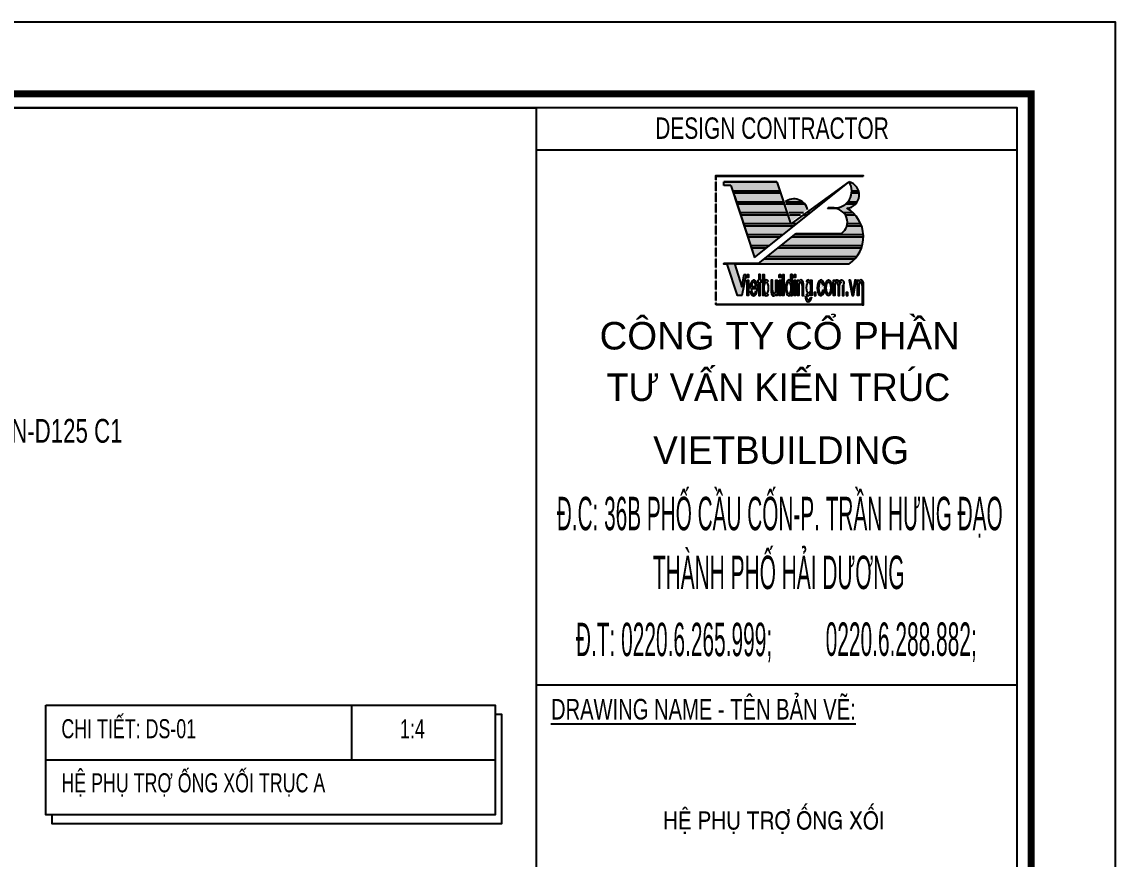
# Model space of a CAD drawing. Header units: inches. Extents: x 1359 to 46357, y -3807 to 191.
# Drawn here: x 24781.7 to 24919.5, y -794.8 to -689.3 of the extents above; entities that cross this region are included whole.
import ezdxf
from ezdxf.enums import TextEntityAlignment as Align

# ---------------------------------------------------------------- set-up
doc = ezdxf.new("R2010")
doc.units = ezdxf.units.IN
doc.header["$MEASUREMENT"] = 0
for name, color, linetype in [('2', 2, 'Continuous'), ('3', 3, 'Continuous'), ('CAUTAO', 7, 'Continuous'), ('DIM', 8, 'Continuous'), ('GHI CHU', 7, 'Continuous'), ('KhungTen', 7, 'Continuous')]:
    doc.layers.add(name, color=color, linetype=linetype)
doc.styles.add('ST1H', font='vnshxh.shx', dxfattribs={"width": 0.7})
doc.styles.add('ST4', font='VHARIALN.TTF')
doc.styles.add('TILLE', font='VHARIAL.TTF', dxfattribs={"width": 0.7})

# ---------------------------------------------------------------- blocks, each defined once
blk = doc.blocks.new('A2SBCVN-D')
h = blk.add_hatch(color=16)
h.paths.add_polyline_path([(543.6784357854849, 398.7294562016668), (543.7336562333367, 398.7294562016668), (543.7336562333367, 399.8294369574578), (543.6784357854849, 399.8294369574578)])
h.paths.add_polyline_path([(543.6784357854849, 397.3466227992631), (543.7336562333367, 397.3466227992631), (543.7336562333367, 398.4466035550795), (543.6784357854849, 398.4466035550795)])
h.paths.add_polyline_path([(543.6784357854849, 395.9637893968829), (543.7336562333367, 395.9637893968829), (543.7336562333367, 397.0637701526721), (543.6784357854849, 397.0637701526721)])
h.paths.add_polyline_path([(543.6784357854849, 394.5809559944828), (543.7336562333367, 394.5809559944828), (543.7336562333367, 395.6809367502719), (543.6784357854849, 395.6809367502719)])
h.paths.add_polyline_path([(543.6784357854849, 393.1981225920899), (543.7336562333367, 393.1981225920899), (543.7336562333367, 394.2981033478718), (543.6784357854849, 394.2981033478718)])
h.paths.add_polyline_path([(543.6784357854849, 391.8152891896898), (543.7336562333367, 391.8152891896898), (543.7336562333367, 392.9152699454862), (543.6784357854849, 392.9152699454862)])
h.paths.add_polyline_path([(543.6784357854849, 390.4324557872751), (543.7336562333367, 390.4324557872751), (543.7336562333367, 391.5324365430952), (543.6784357854849, 391.5324365430952)])
h.paths.add_polyline_path([(543.7336562333367, 390.149603140695), (543.6784357854849, 390.149603140695), (543.6784357854849, 389.0496223848822), (543.7336562333367, 389.0496223848968)])
h.paths.add_polyline_path([(543.6784357854849, 387.6667889825039), (543.7336562333367, 387.6667889825039), (543.7336562333367, 388.7667697382876), (543.6784357854849, 388.7667697382876)])
h.paths.add_polyline_path([(543.6784357854849, 386.2839555800965), (543.7336562333367, 386.2839555800965), (543.7336562333367, 387.3839363358875), (543.6784357854849, 387.3839363358875)])
h.paths.add_polyline_path([(543.7336562333367, 384.6182695311072), (543.6784357854849, 384.6182695311072), (543.6784357854849, 384.4032641369868), (543.7336562333367, 384.4032641369868)])
h.paths.add_polyline_path([(543.6784357854849, 384.9011221776891), (543.7336562333367, 384.9011221776891), (543.7336562333367, 386.0011029334801), (543.6784357854849, 386.0011029334801)])
h.paths.add_polyline_path([(543.7336562333367, 400.5723115281216), (562.2379391828945, 400.5723115281216), (562.2379391828945, 400.6275319757478), (543.6784357854849, 400.6275319757478), (543.6784357854849, 400.1122896040779), (543.7336562333367, 400.1122896040779)])
h = blk.add_hatch(color=16)
h.paths.add_polyline_path([(560.4633144854088, 399.8294369574287, -0.1385441490819075), (560.8060013779104, 398.7294562016668), (561.6684386410416, 398.7294562016668, 0.2603175011585938)])
h.paths.add_polyline_path([(561.7360501775111, 398.4466035550795), (560.7946314807032, 398.4466035550795, -0.1433004320888715), (560.3403074092439, 397.3466227992903), (561.5199523365372, 397.3466227992903, 0.1724806582767157)])
h.paths.add_polyline_path([(561.308800209079, 397.0637701526721), (560.0663616953316, 397.0637701526721, -0.1929399806320176), (558.5733932665898, 396.5571486807603), (557.8338549405889, 396.5571486807603), (557.7477442205836, 396.4884928119664), (558.4107990294506, 396.4884928119664, -0.2211999976654723), (559.769181146994, 395.9637893968829), (560.9504323234214, 395.9637893968829, 0.0577338012466964), (560.1809514980996, 396.5303312818505, 0.1933905580773412)])
h.paths.add_polyline_path([(561.226460029553, 395.6809367502719), (559.9899241156909, 395.6809367502719, -0.1680520333218145), (560.2423613930005, 394.5809559944828), (561.9280753218918, 394.5809559944828, 0.0790581900458667)])
h.paths.add_polyline_path([(562.0388906385779, 394.2981033478718), (560.1876864614242, 394.2981033478718, -0.1741469273447669), (559.5101874969187, 393.3477305158231), (553.8084844475015, 393.3477305158231), (553.6208406783699, 393.1981225920899), (562.2632205783593, 393.1981225920899, 0.0679149171173177)])
h.paths.add_polyline_path([(562.272124838084, 392.9152699454862), (553.2660764686589, 392.9152699454862), (551.8864400829461, 391.8152891896898), (562.1207584874501, 391.8152891896898, 0.0671654853162428)])
h.paths.add_polyline_path([(562.0312062572993, 391.5324365430952), (551.5316758739646, 391.5324365430952), (550.1520394878753, 390.4324557872751), (561.4397495982121, 390.4324557872751, 0.0756383245766545)])
h.paths.add_polyline_path([(561.2070293139186, 390.149603140695), (549.7972752788992, 390.149603140695), (549.0988883060272, 389.5927808954584), (549.1164909058716, 389.5389195045937), (546.0166463994319, 389.5389195045937), (546.0389377197716, 389.4702636358052), (560.4210529340635, 389.4702636358052, 0.0628066834614308)])
h = blk.add_hatch(color=16)
h.paths.add_polyline_path([(552.4548848728718, 397.3466227992903), (554.5660363986754, 397.3466227992631, 0.3279567560733279)])
h.paths.add_polyline_path([(553.2257731331902, 394.8753043594479), (554.3432701095735, 395.6809367502719), (552.9624820446334, 395.6809367502719)])
edge = h.paths.add_edge_path()
edge.add_line((554.7356165208384, 395.9637893968829), (555.242899290095, 396.3295026282067))
edge.add_arc((553.5104606358582, 395.9103928314726), 1.782413171073522, 13.59964934283832, 40.32237169890346)
edge.add_line((554.8694004679983, 397.0637701526721), (552.5105541976718, 397.0637701526721))
edge.add_line((552.5105541976591, 397.0637701526721), (552.8700421401663, 395.9637893968829))
edge.add_line((552.8700421401827, 395.9637893968829), (554.7356165208566, 395.9637893968829))
for points in [[(546.0166463994319, 389.5389195045937), (544.670308379209, 389.5389195045937), (544.670308379209, 389.4908603964432), (545.1126770585615, 389.4908603964432), (546.425995581958, 385.5047752180544), (546.9645241773378, 385.5047752180544), (547.5030637937671, 388.1769516726799), (547.2527394176868, 388.1775636665698), (546.9642376263437, 386.6203979141646)], [(561.3802457426427, 387.4466600402448), (561.2074554655192, 387.4466600402448), (560.9313194535116, 385.9172731839499), (560.6643861382618, 387.4467022467434), (560.4904716993096, 387.4467022467434), (560.8517464337929, 385.5065197524455), (561.0148711241782, 385.5065197524455)], [(562.1155908184865, 384.4032641369868), (543.6784357854849, 384.4032641369868), (543.6784357854849, 384.3480436893515), (562.1155908184865, 384.3480436893515)], [(562.282561905391, 384.4032641369868), (562.1155908184865, 384.4032641369868), (562.1155908184865, 384.3480436893515), (562.282561905391, 384.3480436893515)]]:
    blk.add_hatch(color=16).paths.add_polyline_path(points)
h = blk.add_hatch(color=16)
h.paths.add_polyline_path([(547.8041077038015, 387.4479121657132), (547.6296091418244, 387.4479121657132), (547.6296091418244, 385.5050988010425), (547.8041077038015, 385.5050988010425)])
h.paths.add_polyline_path([(547.7999637355897, 388.178977583535), (547.6355605864737, 388.178977583535), (547.6355605864737, 387.8022074002001), (547.7999637355897, 387.8022074002001)])
h = blk.add_hatch(color=16)
edge = h.paths.add_edge_path()
edge.add_ellipse((548.4443068130786, 386.4771069256749), major_axis=(0, 1.014411564913807), ratio=0.4679934080366154, start_angle=-1.653593538551551, end_angle=181.6535935385514)
edge.add_line((548.4580061567613, 385.4631178020136), (548.4580061567613, 385.7372747852569))
edge.add_ellipse((548.4460812253092, 386.3946495389828), major_axis=(0, -0.6579356624706085), ratio=0.4390314833072024, start_angle=270.61566075967914, end_angle=362.3660443614591, ccw=False)
edge.add_line((548.1572434306436, 386.3875799541274), (548.4580061565721, 386.3875799541274))
edge.add_line((548.4580061567613, 386.3875799541274), (548.4580061567613, 386.6670290365437))
edge.add_line((548.4580061567613, 386.6670290365601), (548.1806273529073, 386.6670290365601))
edge.add_ellipse((548.4460812253092, 386.6645810608898), major_axis=(0, 0.5527641568778792), ratio=0.4802346026795246, start_angle=357.4252718073826, end_angle=449.7462586353112, ccw=False)
edge.add_line((548.4580061567613, 387.2167871919519), (548.4580061567613, 387.491096049358))
edge = h.paths.add_edge_path()
edge.add_ellipse((548.4443068130786, 386.4771069256749), major_axis=(0, 1.014411564913807), ratio=0.4679934080366154, start_angle=-95.06323092355622, end_angle=-1.653593538551551)
edge.add_line((548.4580061567613, 387.491096049358), (548.4580061567613, 387.2167871919519))
edge.add_ellipse((548.4460812253092, 386.6645810608898), major_axis=(0, 0.5527641568778792), ratio=0.4802346026795246, start_angle=270.2537413646888, end_angle=357.4252718073826, ccw=False)
edge.add_line((548.711535097158, 386.6670290365601), (548.4580061568122, 386.6670290365601))
edge.add_line((548.4580061567613, 386.6670290365601), (548.4580061567613, 386.3875799541438))
edge.add_line((548.4580061567613, 386.3875799541274), (548.9171922668975, 386.3875799541274))
edge = h.paths.add_edge_path()
edge.add_ellipse((548.4443068130786, 386.4771069256749), major_axis=(0, 1.014411564913807), ratio=0.4679934080366154, start_angle=181.6535935385514, end_angle=248.0187949852149)
edge.add_line((548.8845344665824, 386.0974102168911), (548.7121692234432, 386.1386281909727))
edge.add_ellipse((548.4460812253092, 386.3946495389828), major_axis=(0, -0.6579356624706085), ratio=0.4390314833072024, start_angle=362.3660443614591, end_angle=427.09973302528016, ccw=False)
edge.add_line((548.4580061567613, 385.7372747852496), (548.4580061567613, 385.4631178020063))
h.paths.add_polyline_path([(549.4415705605497, 387.4463997669664), (549.2827331145527, 387.4463997669664), (549.2827331145527, 388.1828394761542), (549.1113425287986, 388.1828394761542), (549.1113425287986, 387.4463997669664), (548.9930961399878, 387.4463997669664), (548.9930961399878, 387.1898195605172), (549.1113425287986, 387.1898195605172), (549.1113425287986, 385.5104168171092), (549.2827331145527, 385.5104168171092), (549.2827331145527, 387.1898195605172), (549.4415705605497, 387.1898195605172)])
h = blk.add_hatch(color=16)
edge = h.paths.add_edge_path()
edge.add_ellipse((561.9240975751018, 386.6170002927975), major_axis=(7.240416882321967e-17, 0.5919106640437627), ratio=0.4296307576724511, start_angle=337.64297292317997, end_angle=431.11554065066053, ccw=False)
edge.add_arc((561.7463830650158, 386.938896211097), 0.3552187945363075, 22.22036702557068, 39.4111788399033, ccw=False)
edge.add_arc((560.9073848724001, 386.7593322883986), 1.209286893255811, 2.422743734568428, 15.044665478099773, ccw=False)
edge.add_line((562.1155908184865, 386.8104515726463), (562.1155908184865, 384.4032641369795))
edge.add_line((562.1155908184865, 384.4032641369868), (562.2825619054329, 384.4032641369868))
edge.add_line((562.282561905391, 384.4032641369868), (562.282561905391, 387.0157637589746))
edge.add_arc((561.8567051496575, 387.0150778081079), 0.4258573082908169, 0.0922893796386918, 16.46786492173551)
edge.add_arc((561.8914297741412, 387.1168248319882), 0.3741449602028816, 2.906878901539864, 68.67050194319378)
edge.add_ellipse((561.943880618237, 386.6170002927975), major_axis=(1.065375626970231e-16, 0.8674837850108624), ratio=0.4615012681481677, start_angle=347.9413448745304, end_angle=400.5743003556814)
edge.add_line((561.6834828706924, 387.275908993026), (561.6834828706924, 387.4441276516591))
edge.add_line((561.6834828706924, 387.4441276516591), (561.5135250402163, 387.4441276516591))
edge.add_line((561.5135250402163, 387.4441276516591), (561.5135250402163, 385.5165226874378))
edge.add_line((561.5135250402163, 385.5165226874324), (561.6834828706924, 385.5165226874324))
edge.add_line((561.6834828706924, 385.5165226874324), (561.6834828706924, 386.8085785685053))
at = {"layer": 'GHI CHU'}
h = blk.add_hatch(color=256, dxfattribs=at)
h.paths.add_polyline_path([(551.8336724198525, 398.4466035550795), (545.8969101612965, 398.4466035550795), (546.2563981039129, 397.3466227992903), (552.1931603624689, 397.3466227992631)])
h.paths.add_polyline_path([(552.2856002667686, 397.0637701526721), (546.3488380085546, 397.0637701526721), (546.7083259508072, 395.9637893968829), (552.6450882093905, 395.9637893968829)])
h.paths.add_polyline_path([(552.7375281140339, 395.6809367502719), (546.8007658554561, 395.6809367502719), (547.160253797716, 394.5809559944828), (553.0970160562847, 394.5809559944828)])
h.paths.add_polyline_path([(553.5257121047762, 394.2981033478718), (547.2526937023849, 394.2981033478718), (547.6121816450031, 393.1981225920899), (552.1460757190725, 393.1981225920899)])
h.paths.add_polyline_path([(551.7913115100673, 392.9152699454862), (547.7046215489318, 392.9152699454862), (548.0641094911771, 391.8152891896898), (550.4116751240072, 391.8152891896898)])
h.paths.add_polyline_path([(550.0569109146381, 391.5324365430952), (548.156549395826, 391.5324365430952), (548.5160373384424, 390.4324557872751), (548.6772745292837, 390.4324557872751)])
h.paths.add_polyline_path([(544.670308379209, 399.8294369574578), (544.670308379209, 399.3991211053435), (545.5856151020562, 399.3991211053435), (545.8044702569969, 398.7294562016668), (551.7412325155601, 398.7294562016668), (551.3817445729437, 399.8294369574578)])
h = blk.add_hatch(color=256, dxfattribs=at)
h.paths.add_polyline_path([(555.2601126998416, 395.6809367502719), (554.7089077720157, 395.6809367502719), (553.1831186126001, 394.5809559944828), (553.8804763137741, 394.5809559944828)])
h.paths.add_polyline_path([(556.9945132945577, 397.0637701526721), (556.6270433432655, 397.0637701526721), (555.1012541834934, 395.9637893968829), (555.6148769092033, 395.9637893968829)])
h.paths.add_polyline_path([(558.728913889996, 398.4466035550795), (558.5451789141498, 398.4466035550795), (557.0193897547433, 397.3466227992903), (557.3492775042687, 397.3466227992903)])
h.paths.add_polyline_path([(560.4633144854088, 399.8294369574578), (558.9375253252874, 398.7294562016668), (559.0836780989775, 398.7294562016668)])
h = blk.add_hatch(color=256, dxfattribs=at)
h.paths.add_polyline_path([(552.2615524117646, 386.3501181888132), (552.0953638293486, 386.3501181888132), (552.0953638293486, 385.5093405519656), (552.2615524117646, 385.5093405519656)])
h.paths.add_polyline_path([(552.2615524117646, 388.1825299619959), (552.0953638293486, 388.1825299619959), (552.0953638293486, 386.3501181888132), (552.2615524117646, 386.3501181888132)])
h.paths.add_polyline_path([(551.8462407631741, 387.4479121657132), (551.6717422008351, 387.4479121657132), (551.6717422008351, 386.3501181888132), (551.8462407631741, 386.3501181888132)])
h.paths.add_polyline_path([(551.8462407631741, 386.3501181888132), (551.6717422008351, 386.3501181888132), (551.6717422008351, 385.5050988010425), (551.8462407631741, 385.5050988010425)])
h.paths.add_polyline_path([(551.8420967942566, 388.178977583535), (551.6776936458573, 388.178977583535), (551.6776936458573, 387.8022074002001), (551.8420967942566, 387.8022074002001)])
h.paths.add_polyline_path([(551.4224979019982, 387.4431287650295), (551.252540071524, 387.4431287650295), (551.252540071524, 386.3501181888132), (551.4224979019982, 386.3501181888132)])
edge = h.paths.add_edge_path()
edge.add_line((551.4224979019982, 386.3501181888132), (551.2525400715222, 386.3501181888132))
edge.add_line((551.252540071524, 386.3501181888132), (551.252540071524, 386.1510728839421))
edge.add_ellipse((551.0119253670837, 386.3426511596499), major_axis=(0, -0.5919106640437627), ratio=0.4296307576724511, start_angle=370.82114302084034, end_angle=431.11554065066053, ccw=False)
edge.add_line((551.0596691792234, 385.7612658289727), (551.0596691792234, 385.4875964352614))
edge.add_ellipse((550.9921423239339, 386.3426511596499), major_axis=(0, -0.8674837850108624), ratio=0.4615012681481677, start_angle=369.7105986649884, end_angle=400.5743003556814)
edge.add_line((551.252540071524, 385.6837424594269), (551.252540071524, 385.5155238007865))
edge.add_line((551.252540071524, 385.5155238007937), (551.422497902, 385.5155238007937))
edge.add_line((551.4224979019982, 385.5155238007937), (551.4224979019982, 386.3501181888205))
edge = h.paths.add_edge_path()
edge.add_line((550.8204321237063, 386.1491998798156), (550.8204321237063, 386.350118188835))
edge.add_line((550.8204321237063, 386.3501181888132), (550.6534610367598, 386.3501181888132))
edge.add_line((550.6534610371436, 386.3501181888132), (550.6534610371436, 385.9438876934437))
edge.add_arc((551.0793177928917, 385.9445736443522), 0.4258573082911204, 180.0922893825489, 196.467864921827)
edge.add_arc((551.0445931680733, 385.8428266204519), 0.3741449602030468, 182.9068789012367, 248.6705019396864)
edge.add_ellipse((550.9921423239339, 386.3426511596499), major_axis=(0, -0.8674837850108624), ratio=0.4615012681481677, start_angle=347.9413448745304, end_angle=369.7105986649884)
edge.add_line((551.0596691792234, 385.4875964352705), (551.0596691792234, 385.7612658289818))
edge.add_ellipse((551.0119253670837, 386.3426511596499), major_axis=(0, -0.5919106640437627), ratio=0.4296307576724511, start_angle=337.64297292317997, end_angle=370.82114302084034, ccw=False)
edge.add_arc((551.1896398775352, 386.020755241334), 0.3552187945364669, 202.2203670257454, 219.4111788404044, ccw=False)
edge.add_arc((552.0286380705002, 386.200319164047), 1.209286893254648, 182.4227437345025, 195.0446654780984, ccw=False)
h.paths.add_polyline_path([(550.8204321237063, 387.4486226414083), (550.6534610371436, 387.4486226414083), (550.6534610371436, 386.3501181888132), (550.8204321237063, 386.3501181888132)])
edge = h.paths.add_edge_path()
edge.add_ellipse((550.0321853180576, 386.4772124418669), major_axis=(0, 1.011815866595193), ratio=0.405538282270167, start_angle=262.7840125927355, end_angle=401.5431499928719)
edge.add_line((549.7600610201698, 387.2345125868596), (549.7600610201698, 388.1825299620032))
edge.add_line((549.7600610201698, 388.1825299619959), (549.5938724379885, 388.1825299619959))
edge.add_line((549.593872438134, 388.1825299619959), (549.593872438134, 386.3501181888278))
edge.add_line((549.593872438134, 386.3501181888132), (549.7635536245871, 386.3501181888132))
edge.add_ellipse((550.0169760702993, 386.4721687679048), major_axis=(0, -0.7427214398051105), ratio=0.3459103726441898, start_angle=80.54175028431291, end_angle=279.45824971568715, ccw=False)
edge.add_line((550.2703985160697, 386.3501181888132), (550.4392654452677, 386.3501181888132))
edge = h.paths.add_edge_path()
edge.add_ellipse((550.0321853180576, 386.4772124418669), major_axis=(0, 1.011815866595193), ratio=0.405538282270167, start_angle=138.4568500071278, end_angle=262.7840125927355)
edge.add_line((550.439265445244, 386.3501181888132), (550.270398516046, 386.3501181888132))
edge.add_ellipse((550.0169760702993, 386.4721687679048), major_axis=(0, -0.7427214398051105), ratio=0.3459103726441898, start_angle=-80.5417502843128, end_angle=80.54175028431291, ccw=False)
edge.add_line((549.763553624558, 386.3501181888132), (549.5938724381049, 386.3501181888132))
edge.add_line((549.593872438134, 386.3501181888132), (549.593872438134, 385.509340551951))
edge.add_line((549.593872438134, 385.5093405519656), (549.7600610203153, 385.5093405519656))
edge.add_line((549.7600610201698, 385.5093405519656), (549.7600610201698, 385.7199122968959))
h = blk.add_hatch(color=256, dxfattribs=at)
edge = h.paths.add_edge_path()
edge.add_line((553.2966408964367, 388.1825299619959), (553.1304523142553, 388.1825299619959))
edge.add_line((553.1304523140207, 388.1825299619959), (553.1304523140207, 387.2345125868524))
edge.add_ellipse((552.8583280164803, 386.4772124418669), major_axis=(0, 1.011815866595193), ratio=0.405538282270167, start_angle=-41.5431499928719, end_angle=-11.40788031174156)
edge.add_line((552.9394880880209, 387.4690388540621), (552.9394880880209, 387.1900018926535))
edge.add_ellipse((552.8735372642459, 386.4721687679048), major_axis=(0, -0.7427214398051105), ratio=0.3459103726441898, start_angle=14.874510124310518, end_angle=165.1254898756899, ccw=False)
edge.add_line((552.9394880880209, 385.7543356431779), (552.9394880880209, 385.485386029708))
edge.add_ellipse((552.8583280164803, 386.4772124418669), major_axis=(0, 1.011815866595193), ratio=0.405538282270167, start_angle=191.4078803117414, end_angle=221.5431499928719)
edge.add_line((553.1304523140207, 385.7199122968905), (553.1304523140207, 385.5093405519601))
edge.add_line((553.1304523140207, 385.5093405519656), (553.296640896202, 385.5093405519656))
edge.add_line((553.2966408964367, 385.5093405519656), (553.2966408964367, 388.1825299619959))
edge = h.paths.add_edge_path()
edge.add_ellipse((552.8735372642459, 386.4721687679048), major_axis=(0, -0.7427214398051105), ratio=0.3459103726441898, start_angle=165.1254898756899, end_angle=374.87451012431006, ccw=False)
edge.add_line((552.9394880880209, 387.1900018926244), (552.9394880880209, 387.469038854033))
edge.add_ellipse((552.8583280164803, 386.4772124418669), major_axis=(0, 1.011815866595193), ratio=0.405538282270167, start_angle=-11.40788031174156, end_angle=191.4078803117414)
edge.add_line((552.9394880880209, 385.4853860297007), (552.9394880880209, 385.7543356431706))
h = blk.add_hatch(color=256, dxfattribs=at)
h.paths.add_polyline_path([(554.718518179443, 386.5385173493196), (554.5515470925384, 386.5385173493196), (554.5515470925384, 385.5110288110372), (554.718518179443, 385.5110288110372)])
edge = h.paths.add_edge_path()
edge.add_ellipse((554.3798368919233, 386.6170002927975), major_axis=(1.065375626970231e-16, 0.8674837850108624), ratio=0.4615012681481677, start_angle=347.9413448745304, end_angle=400.5743003556814)
edge.add_line((554.1194391450772, 387.275908993026), (554.1194391450772, 387.4441276516663))
edge.add_line((554.1194391450772, 387.4441276516591), (553.9494813146011, 387.4441276516591))
edge.add_line((553.9494813145957, 387.4441276516591), (553.9494813145957, 386.5385173493341))
edge.add_line((553.9494813145957, 386.5385173493196), (554.1194391450717, 386.5385173493196))
edge.add_line((554.1194391450772, 386.5385173493196), (554.1194391450772, 386.8085785684889))
edge.add_ellipse((554.3600538495157, 386.6170002927975), major_axis=(7.240416882321967e-17, 0.5919106640437627), ratio=0.4296307576724511, start_angle=337.64297292317997, end_angle=431.11554065066053, ccw=False)
edge.add_arc((554.1823393386949, 386.938896211097), 0.3552187945368336, 22.220367025076598, 39.41117883957378, ccw=False)
edge.add_arc((553.3433411460792, 386.7593322883986), 1.209286893254416, 2.422743734546316, 15.044665478053673, ccw=False)
edge.add_line((554.5515470925384, 386.8104515726463), (554.5515470925384, 386.5385173493214))
edge.add_line((554.5515470925384, 386.5385173493196), (554.7185181794775, 386.5385173493196))
edge.add_line((554.718518179443, 386.5385173493196), (554.718518179443, 387.01576375898))
edge.add_arc((554.2926614233438, 387.0150778081079), 0.4258573082920888, 0.09228938180786939, 16.46786492191149)
edge.add_arc((554.3273860485206, 387.1168248319882), 0.3741449602028806, 2.906878901519433, 68.67050194004845)
h.paths.add_polyline_path([(554.1194391450772, 386.5385173493196), (553.9494813145957, 386.5385173493196), (553.9494813145957, 385.5165226874324), (554.1194391450772, 385.5165226874324)])
h.paths.add_polyline_path([(553.7249795954485, 387.4479121657132), (553.5504810331131, 387.4479121657132), (553.5504810331131, 385.5050988010425), (553.7249795954485, 385.5050988010425)])
h.paths.add_polyline_path([(553.7208356265473, 388.178977583535), (553.5564324781444, 388.178977583535), (553.5564324781444, 387.8022074002001), (553.7208356265473, 387.8022074002001)])
h = blk.add_hatch(color=256, dxfattribs=at)
edge = h.paths.add_edge_path()
edge.add_line((555.7878715553907, 386.5385173493196), (555.6231336203073, 386.5385173493196))
edge.add_ellipse((555.3666084628567, 386.499427117451), major_axis=(0, -0.7098074223712466), ratio=0.3619503571201625, start_angle=-93.156967523827, end_angle=93.156967523827, ccw=False)
edge.add_line((555.1100833051369, 386.5385173493196), (554.9291055661288, 386.5385173493196))
edge.add_ellipse((555.3390554782472, 386.495719981911), major_axis=(0, -0.9944619702482147), ratio=0.4126151434531959, start_angle=267.5334742355915, end_angle=403.8892293183466)
edge.add_line((555.6235235126351, 385.7790296899257), (555.6235235126351, 385.4788323037137))
edge.add_ellipse((555.3515424909565, 385.4788323036919), major_axis=(0, 0.4870346037883349), ratio=0.5584429112460166, start_angle=109.4725259614107, end_angle=270, ccw=False)
edge.add_line((555.0951183896323, 385.3164769746436), (554.9290602478795, 385.3688107353955))
edge.add_ellipse((555.351386799528, 385.7078165087787), major_axis=(0, -0.9944619702482147), ratio=0.4517366136383103, start_angle=289.9313295590882, end_angle=436.316704610313)
edge.add_line((555.7878715553907, 385.4725716763205), (555.7878715553907, 386.5385173493196))
edge = h.paths.add_edge_path()
edge.add_line((555.7878715553907, 387.4444230969821), (555.6235235125878, 387.4444230969821))
edge.add_line((555.6235235126351, 387.4444230969821), (555.6235235126351, 387.2124102739181))
edge.add_ellipse((555.3390554782472, 386.495719981911), major_axis=(0, -0.9944619702482147), ratio=0.4126151434531959, start_angle=136.1107706816531, end_angle=267.5334742355915)
edge.add_line((554.9291055659833, 386.5385173493196), (555.1100833049913, 386.5385173493196))
edge.add_ellipse((555.3666084628567, 386.499427117451), major_axis=(0, -0.7098074223712466), ratio=0.3619503571201625, start_angle=93.156967523827, end_angle=266.84303247617305, ccw=False)
edge.add_line((555.6231336205747, 386.5385173493196), (555.7878715556581, 386.5385173493196))
edge.add_line((555.7878715553907, 386.5385173493196), (555.7878715553907, 387.4444230969748))
h = blk.add_hatch(color=256, dxfattribs=at)
edge = h.paths.add_edge_path()
edge.add_ellipse((556.9193514021808, 386.495719981911), major_axis=(0, -0.9944619702482147), ratio=0.4663545227458102, start_angle=277.6947811034592, end_angle=431.1336172684327)
edge.add_line((557.358207212812, 386.1741485078746), (557.1844445218303, 386.221129282203))
edge.add_ellipse((556.9182051975276, 386.4764738285303), major_axis=(0, -0.7318251343970346), ratio=0.3881983560165437, start_angle=278.95446943477816, end_angle=429.57905238835525, ccw=False)
edge.add_line((556.6375743163735, 386.3625655822616), (556.4597556444423, 386.3625655822616))
edge = h.paths.add_edge_path()
edge.add_ellipse((556.9193514021808, 386.495719981911), major_axis=(0, -0.9944619702482147), ratio=0.4663545227458102, start_angle=112.412600036649, end_angle=277.6947811034592)
edge.add_line((556.4597556440931, 386.3625655822616), (556.6375743160243, 386.3625655822616))
edge.add_ellipse((556.9182051975276, 386.4764738285303), major_axis=(0, -0.7318251343970346), ratio=0.3881983560165437, start_angle=117.33127752593549, end_angle=278.95446943477816, ccw=False)
edge.add_line((557.170584245112, 386.8124800532114), (557.3480909396603, 386.8748821629506))
edge = h.paths.add_edge_path()
edge.add_ellipse((557.8768947668359, 386.4764738285303), major_axis=(0, -0.7318251343970346), ratio=0.3881983560165437, start_angle=81.04553056522201, end_angle=278.95446943477816, ccw=False)
edge.add_line((558.1575256483557, 386.3625655822616), (558.3376367286182, 386.3625655822616))
edge.add_ellipse((557.8780409707542, 386.495719981911), major_axis=(0, -0.9944619702482147), ratio=0.4663545227458102, start_angle=82.30521889654078, end_angle=277.6947811034592)
edge.add_line((557.4184452133923, 386.3625655822616), (557.5962638853234, 386.3625655822616))
edge = h.paths.add_edge_path()
edge.add_ellipse((557.8768947668359, 386.4764738285303), major_axis=(0, -0.7318251343970346), ratio=0.3881983560165437, start_angle=-81.04553056522178, end_angle=81.04553056522201, ccw=False)
edge.add_line((557.5962638849451, 386.3625655822616), (557.4184452130066, 386.3625655822616))
edge.add_ellipse((557.8780409707542, 386.495719981911), major_axis=(0, -0.9944619702482147), ratio=0.4663545227458102, start_angle=-82.30521889654078, end_angle=82.30521889654078)
edge.add_line((558.3376367281162, 386.3625655822616), (558.1575256478536, 386.3625655822616))
h = blk.add_hatch(color=256, dxfattribs=at)
edge = h.paths.add_edge_path()
edge.add_spline(control_points=[(559.2641214166215, 386.8091171404667), (559.2714280395667, 386.8671819403826), (559.2834578842157, 386.9627815685963), (559.3308368090729, 387.080489803433), (559.38054445743, 387.1565943756141), (559.440596031609, 387.1925102111945), (559.4767946895954, 387.1918025908963), (559.4907943102444, 387.1915289228346)], knot_values=[0, 0, 0, 0, 11.08147888420979, 18.24487921691311, 23.97629409172656, 28.15241271557628, 30.78604395935431, 30.78604395935431, 30.78604395935431, 30.78604395935431], degree=3, periodic=0)
edge.add_ellipse((559.4168875974283, 386.6161187376783), major_axis=(0.09500061653549458, 0.5745058367460507), ratio=0.3850837838599426, start_angle=293.17494981264423, end_angle=365.3631059176979, ccw=False)
edge.add_line((559.6576551855396, 386.8085785684889), (559.6576551855396, 385.516522687416))
edge.add_line((559.6576551855396, 385.5165226874324), (559.8276130160157, 385.5165226874324))
edge.add_line((559.8276130160084, 385.5165226874324), (559.8276130160084, 386.9972947169535))
edge.add_spline(control_points=[(559.8276130160084, 386.997294716939), (559.8262080538752, 387.0095873149985), (559.820622363959, 387.0584588517595), (559.8108123415932, 387.1514524375452), (559.7838272025856, 387.2686728783974), (559.7369651836634, 387.3769235320869), (559.668666712314, 387.4579216178827), (559.5787951049424, 387.4915971871087), (559.4957380788255, 387.491280086193), (559.415191682514, 387.4653684344521), (559.351063501017, 387.4028936216491), (559.2955668110717, 387.3174113956193), (559.2581748623325, 387.2290611752451), (559.2388541357705, 387.1699808198027), (559.2314105128808, 387.1472191566791)], knot_values=[0, 0, 0, 0, 2.35443053690912, 9.36048163638692, 17.79038457428438, 25.1240880020061, 31.7007671924129, 37.28701955441861, 42.77756609908315, 47.26823181113318, 53.02397442871026, 59.35599426680243, 66.62937286932146, 71.1877471694163, 71.1877471694163, 71.1877471694163, 71.1877471694163], degree=3, periodic=0)
edge.add_spline(control_points=[(559.2314105128808, 387.1472191566791), (559.219467555753, 387.1915987631292), (559.1996465335687, 387.265252975978), (559.1628822003113, 387.3673318703386), (559.1087215743682, 387.4341497210862), (559.0423041871381, 387.4753211367297), (558.9721147157252, 387.4917849205522), (558.8884735094016, 387.4917142272316), (558.8059335028374, 387.4494085006518), (558.7353610656191, 387.3723766807889), (558.70032531787, 387.3108752890039), (558.6804059262067, 387.275908993026)], knot_values=[0, 0, 0, 0, 8.754315427567768, 14.52902050683956, 20.50714150994842, 24.71232479123764, 29.16851791776515, 34.07472262477813, 40.32772485379715, 46.12446854118301, 53.76305621611789, 53.76305621611789, 53.76305621611789, 53.76305621611789], degree=3, periodic=0)
edge.add_line((558.6804059262067, 387.275908993026), (558.6804059262067, 387.4441276516663))
edge.add_line((558.6804059262067, 387.4441276516591), (558.5104480957307, 387.4441276516591))
edge.add_line((558.510448095738, 387.4441276516591), (558.510448095738, 385.5165226874378))
edge.add_line((558.510448095738, 385.5165226874324), (558.680405926214, 385.5165226874324))
edge.add_line((558.6804059262067, 385.5165226874324), (558.6804059262067, 386.8085785685053))
edge.add_ellipse((558.9210206306379, 386.6170002927975), major_axis=(7.240416882321967e-17, 0.5919106640437627), ratio=0.4296307576724511, start_angle=337.64297292317997, end_angle=431.11554065066053, ccw=False)
edge.add_arc((558.7557125227468, 386.9983151029355), 0.3102493306328427, 13.972984664978924, 32.37003121579852, ccw=False)
edge.add_arc((557.8889443829321, 386.7593322883986), 1.209286893254414, 2.4227437345463727, 15.04466548449409, ccw=False)
edge.add_line((559.0971503293549, 386.8104515726463), (559.0971503293549, 385.5110288110318))
edge.add_line((559.0971503293549, 385.5110288110372), (559.2641214163014, 385.5110288110372))
edge.add_line((559.2641214166215, 385.5110288110372), (559.2641214166215, 386.8091171404521))
for points in [[(556.2653096737267, 385.885259571347), (556.0760206694322, 385.885259571347), (556.0760206694322, 385.5117674243957), (556.2653096737267, 385.5117674243957)], [(560.3050511336187, 385.885259571347), (560.1157621293023, 385.885259571347), (560.1157621293023, 385.5117674243957), (560.3050511336187, 385.5117674243957)]]:
    blk.add_hatch(color=256, dxfattribs=at).paths.add_polyline_path(points)
for p, q in [((543.6784357854849, 400.1122896041124), (543.7336562333367, 400.1122896041124)), ((543.6784357854849, 399.8294369574942), (543.7336562333367, 399.8294369574942)), ((544.670308379209, 399.8294369574942), (551.3817445729437, 399.8294369574942)), ((544.670308379209, 399.3991211053672), (544.670308379209, 399.8294369574724)), ((543.6784357854849, 398.7294562017123), (543.7336562333367, 398.7294562017123)), ((543.6784357854849, 398.4466035551159), (543.7336562333367, 398.4466035551159)), ((545.8044702569969, 398.7294562017123), (551.7412325155601, 398.7294562017123)), ((545.8969101612965, 398.4466035551159), (551.8336724198525, 398.4466035551159)), ((558.5451789141498, 398.4466035551159), (558.728913889996, 398.4466035551159)), ((558.9375253252874, 398.7294562017123), (559.0836780989775, 398.7294562017123)), ((560.7946314807032, 398.4466035551159), (561.7360501775111, 398.4466035551159)), ((560.8060013779104, 398.7294562017123), (561.6684386410416, 398.7294562017123)), ((543.6784357854849, 397.3466227993267), (543.7336562333367, 397.3466227993267)), ((543.6784357854849, 397.3466227992903), (543.7336562333367, 397.3466227992903)), ((543.6784357854849, 397.0637701527157), (543.7336562333367, 397.0637701527157)), ((546.2563981039129, 397.3466227993267), (552.1931603624689, 397.3466227993267)), ((546.3488380085546, 397.0637701527157), (552.2856002668486, 397.0637701527157)), ((552.4548848728718, 397.3466227993267), (554.5660363986754, 397.3466227992903)), ((552.5105541976591, 397.0637701527157), (554.8694004679983, 397.0637701527157)), ((556.6270433432655, 397.0637701527157), (556.9945132945577, 397.0637701527157)), ((557.0193897547433, 397.3466227993267), (557.3492775042687, 397.3466227993267)), ((560.0663616953316, 397.0637701527157), (561.308800209079, 397.0637701527157)), ((560.3403074092439, 397.3466227993267), (561.5199523365372, 397.3466227993267)), ((543.6784357854849, 395.963789396912), (543.7336562333367, 395.963789396912)), ((543.6784357854849, 395.6809367503083), (543.7336562333367, 395.6809367503083)), ((546.7083259508072, 395.963789396912), (552.6450882093632, 395.963789396912)), ((546.8007658554561, 395.6809367503083), (552.7375281138156, 395.6809367503083)), ((552.8700421401827, 395.963789396912), (554.7356165208384, 395.963789396912)), ((552.9624820446334, 395.6809367503083), (554.3432701095735, 395.6809367503083)), ((554.7089077720157, 395.6809367503083), (555.2601126998416, 395.6809367503083)), ((555.1012541834934, 395.963789396912), (555.6148769092033, 395.963789396912)), ((559.769181146994, 395.963789396912), (560.9504323234214, 395.963789396912)), ((559.9899241156909, 395.6809367503083), (561.226460029553, 395.6809367503083)), ((543.6784357854849, 394.5809559945192), (543.7336562333367, 394.5809559945192)), ((543.6784357854849, 394.2981033479064), (543.7336562333367, 394.2981033479064)), ((547.160253797716, 394.5809559945192), (553.8804763137741, 394.5809559945192)), ((547.2526937023849, 394.2981033479064), (553.5257121047762, 394.2981033479064)), ((560.1876864614242, 394.2981033479064), (562.0388906385779, 394.2981033479064)), ((560.2423613930005, 394.5809559945192), (561.9280753218918, 394.5809559945192)), ((543.6784357854849, 393.1981225921263), (543.7336562333367, 393.1981225921263)), ((543.6784357854849, 392.9152699455244), (543.7336562333367, 392.9152699455244)), ((547.6121816450031, 393.1981225921263), (552.1460757190725, 393.1981225921263)), ((547.7046215489318, 392.9152699455244), (551.7913115100673, 392.9152699455244)), ((549.0313333653394, 389.5389195046318), (553.8084844475015, 393.3477305158522)), ((543.6784357854849, 391.8152891897262), (543.7336562333367, 391.8152891897262)), ((543.6784357854849, 391.5324365431297), (543.7336562333367, 391.5324365431297)), ((548.0641094911771, 391.8152891897262), (550.4116751240072, 391.8152891897262)), ((548.156549395826, 391.5324365431297), (550.0569109146381, 391.5324365431297)), ((551.5316758739646, 391.5324365431297), (562.0312062572993, 391.5324365431297)), ((551.8864400829461, 391.8152891897262), (562.1207584874501, 391.8152891897262)), ((543.6784357854849, 390.4324557873115), (543.7336562333367, 390.4324557873115)), ((543.6784357854849, 390.1496031407296), (543.7336562333367, 390.1496031407296)), ((548.5160373384424, 390.4324557873115), (548.6772745292837, 390.4324557873115)), ((549.7972752788992, 390.1496031407296), (561.2070293139186, 390.1496031407296)), ((550.1520394878753, 390.4324557873115), (561.4397495982121, 390.4324557873115)), ((543.6784357854849, 389.0496223849186), (543.7336562333367, 389.0496223849186)), ((543.6784357854849, 388.7667697383149), (543.7336562333367, 388.7667697383149)), ((543.6784357854849, 387.6667889825403), (543.7336562333367, 387.6667889825403)), ((543.6784357854849, 387.383936335922), (543.7336562333367, 387.383936335922)), ((543.6784357854849, 386.2839555801402), (543.7336562333367, 386.2839555801402)), ((543.6784357854849, 386.0011029335219), (543.7336562333367, 386.0011029335219)), ((543.6784357854849, 384.90112217772), (543.7336562333367, 384.90112217772)), ((543.6784357854849, 384.6182695311436), (543.7336562333367, 384.6182695311436))]:
    blk.add_line(p, q)
at = {"color": 16}
for p, q in [((562.1827187350482, 400.572311528158), (562.2379391828945, 400.572311528158)), ((558.4107990294506, 396.4884928119864), (557.7477442205836, 396.4884928120009)), ((558.5733932665898, 396.5571486807949), (557.8338549405889, 396.5571486807949)), ((553.2660764686589, 392.9152699455244), (562.272124838084, 392.9152699455244)), ((553.6208406783699, 393.1981225921263), (562.2632205783593, 393.1981225921263)), ((553.8084844475015, 393.3477305158522), (559.5101874969187, 393.3477305158522)), ((549.1164909058716, 389.5389195046318), (544.670308379209, 389.5389195046318)), ((545.1126770585615, 389.4908603964795), (544.670308379209, 389.4908603964795)), ((560.4210529340635, 389.4702636358197), (546.0389377197716, 389.4702636358197)), ((560.4210529340635, 389.4702636358197), (548.6064932262889, 389.4702636358197)), ((548.1572434306436, 386.3875799541638), (548.9171922671449, 386.3875799541638)), ((548.1806273530892, 386.6670290365946), (548.711535097158, 386.6670290365946)), ((548.7121692233195, 386.138628191009), (548.8845344665824, 386.0974102169275)), ((562.282561905391, 384.4032641370286), (543.6784357854849, 384.4032641370286)), ((543.6784357854849, 384.4032641370286), (543.6784357854849, 384.3480436893951)), ((562.282561905391, 384.3480436893951), (543.6784357854849, 384.3480436893951))]:
    blk.add_line(p, q, dxfattribs=at)
at = {"color": 176}
blk.add_line((557.7477442205836, 396.4884928120009), (557.8338549405889, 396.5571486807949), dxfattribs=at)
at = {"color": 16}
for points in [[(543.6784357854849, 400.1122896041124), (543.6784357854849, 400.6275319757933), (562.2379391828945, 400.6275319757933), (562.2379391828945, 400.572311528158)], [(543.6784357854849, 398.7294562017123), (543.6784357854849, 399.8294369574942)], [(543.7336562333367, 400.1122896041124), (543.7336562333367, 400.572311528158), (562.1827187350482, 400.572311528158), (562.1827187350482, 400.572311528158)], [(543.7336562333367, 398.7294562017123), (543.7336562333367, 399.8294369574942)], [(543.6784357854849, 397.3466227992903), (543.6784357854849, 398.4466035551159)], [(543.7336562333367, 397.3466227992903), (543.7336562333367, 398.4466035551159)], [(543.6784357854849, 395.963789396912), (543.6784357854849, 397.0637701527157)], [(543.7336562333367, 395.963789396912), (543.7336562333367, 397.0637701527157)], [(543.6784357854849, 394.5809559945192), (543.6784357854849, 395.6809367503083)], [(543.7336562333367, 394.5809559945192), (543.7336562333367, 395.6809367503083)], [(543.6784357854849, 393.1981225921263), (543.6784357854849, 394.2981033479064)], [(543.7336562333367, 393.1981225921263), (543.7336562333367, 394.2981033479064)], [(543.6784357854849, 391.8152891897262), (543.6784357854849, 392.9152699455244)], [(543.7336562333367, 391.8152891897262), (543.7336562333367, 392.9152699455244)], [(543.6784357854849, 390.4324557873115), (543.6784357854849, 391.5324365431297)], [(543.7336562333367, 390.4324557873115), (543.7336562333367, 391.5324365431297)], [(543.6784357854849, 389.0496223849186), (543.6784357854849, 390.1496031407296)], [(543.7336562333367, 389.0496223849186), (543.7336562333367, 390.1496031407296)], [(543.6784357854849, 387.6667889825403), (543.6784357854849, 388.7667697383149)], [(543.7336562333367, 387.6667889825403), (543.7336562333367, 388.7667697383149)], [(543.6784357854849, 386.2839555801402), (543.6784357854849, 387.383936335922)], [(543.7336562333367, 386.2839555801402), (543.7336562333367, 387.383936335922)], [(549.1113425287986, 387.1898195605463), (548.9930961399878, 387.1898195605463), (548.9930961399878, 387.4463997670027), (549.1113425287986, 387.4463997670027)], [(549.2827331145527, 387.4463997670027), (549.2827331145527, 388.1828394761906), (549.1113425287986, 388.1828394761906), (549.1113425287986, 387.4463997670027)], [(549.1113425287986, 387.1898195605463), (549.1113425287986, 385.5104168171474), (549.2827331145527, 385.5104168171474), (549.2827331145527, 387.1898195605463)], [(549.2827331145527, 387.4463997670027), (549.4415705605497, 387.4463997670027), (549.4415705605497, 387.1898195605463), (549.2827331145527, 387.1898195605463)], [(561.6834828706924, 386.808578568518), (561.6834828706924, 385.5165226874669), (561.5135250402163, 385.5165226874669), (561.5135250402163, 387.4441276516955), (561.6834828706924, 387.4441276516955), (561.6834828706924, 387.2759089930641)], [(543.6784357854849, 384.90112217772), (543.6784357854849, 386.0011029335219)], [(543.7336562333367, 384.90112217772), (543.7336562333367, 386.0011029335219)], [(562.1155908184865, 386.8104515726809), (562.1155908184865, 384.3480436893951), (562.282561905391, 384.3480436893951), (562.282561905391, 387.0157637590091)], [(543.6784357854849, 384.4032641370286), (543.6784357854849, 384.6182695311436)], [(543.7336562333367, 384.4032641370286), (543.7336562333367, 384.6182695311436)]]:
    blk.add_lwpolyline(points, dxfattribs=at)
for points in [[(547.5030637937671, 388.1769516727072), (546.9645241773378, 385.5047752180835), (546.425995581958, 385.5047752180835), (545.1126770585615, 389.4908603964795), (544.670308379209, 389.4908603964795), (544.670308379209, 389.5389195046318), (546.0166463994319, 389.5389195046318), (546.9642376263437, 386.620397914201), (547.2527394176868, 388.1775636665989)], [(547.6296091418244, 387.4479121657441), (547.8041077038015, 387.4479121657441), (547.8041077038015, 385.5050988010844), (547.6296091418244, 385.5050988010844)], [(547.6355605864737, 388.1789775835641), (547.7999637355897, 388.1789775835641), (547.7999637355897, 387.8022074002365), (547.6355605864737, 387.8022074002365)], [(560.6643861382618, 387.4467022467725), (560.4904716993096, 387.4467022467725), (560.8517464337929, 385.5065197524746), (561.0148711241782, 385.5065197524746), (561.3802457426427, 387.4466600402739), (561.2074554655192, 387.4466600402739), (560.9313194535116, 385.9172731839935)]]:
    blk.add_lwpolyline(points, close=True, dxfattribs=at)
for centre, radius, start, end in [((558.6878647921985, 398.6729446128156), 2.118890312401511, 266.9031290522224, 33.07941472605713), ((560.0810788319941, 398.2005153995706), 1.673167515979819, 273.4220636836974, 76.79414728943689), ((558.5259869497804, 394.7660176227873), 1.726322401664672, 304.7581747763677, 93.82587214530997), ((558.1206186611817, 392.926146154954), 4.151520423955355, 303.6500207312685, 60.24555069792657), ((561.8914297741412, 387.1168248320246), 0.374144960202883, 2.90687890408866, 69.84097666401954), ((561.7463830650158, 386.9388962111407), 0.3552187945360659, 22.2203670370526, 39.4111788302405), ((560.9073848724001, 386.7593322884059), 1.209286893254689, 0.9178604192482163, 15.04466547056155), ((561.8567051496575, 387.0150778081515), 0.4258573082910099, 359.9077105991535, 16.46786491357813)]:
    blk.add_arc(centre, radius, start, end, dxfattribs=at)
blk.add_arc((553.5104606361328, 395.9103928310724), 1.782413171247224, 13.59964938044217, 127.5014312663805)
for centre, major_axis, ratio, start_param, end_param in [((548.4443068130786, 386.4771069257131), (-1.535688283359413e-12, 1.014411564909325), 0.4679934080385647, 1.954440727861286, 7.942351684380172), ((548.4460812253092, 386.6645810609334), (1.804932494235975e-15, 0.5527641568781423), 0.4802346026793275, -1.56636770453352, 1.566367704533524), ((561.9240975751018, 386.6170002928266), (4.796052142850067e-14, 0.5919106640431017), 0.4296307576729538, -0.3902037334477997, 1.241200333689774), ((561.943880618237, 386.6170002928266), (3.214062427873476e-13, 0.867483785010946), 0.4615012681487681, -0.7081551328993492, 0.2104632353008611), ((548.4460812253092, 386.3946495390192), (2.214191886782891e-13, 0.6579356624709225), 0.4390314833070105, 1.581541634126768, 4.312703922090677)]:
    blk.add_ellipse(centre, major_axis=major_axis, ratio=ratio, start_param=start_param, end_param=end_param, dxfattribs=at)
at = {"layer": '2', "color": 157, "linetype": 'Continuous'}
blk.add_lwpolyline([(1.091393642127514e-11, 419.9999999999854), (594.0000000000073, 419.9999999999854), (594.0000000000073, -7.275957614183426e-12), (1.091393642127514e-11, -7.275957614183426e-12)], close=True, dxfattribs=at)
at = {"layer": '2', "color": 167, "linetype": 'Continuous', "const_width": 0.8714327272984848}
blk.add_lwpolyline([(10.58816987433056, 9.067206486941359), (583.4118301256767, 9.067206486941359), (583.4118301256767, 410.9327935130568), (10.58816987433056, 410.9327935130568)], close=True, dxfattribs=at)
at = {"layer": '2', "color": 147, "linetype": 'Continuous'}
blk.add_lwpolyline([(12.33103532923997, 10.81007194152335), (581.6689646713803, 10.81007194152335), (581.6689646713876, 409.1899280584621), (12.33103532923997, 409.1899280584548)], close=True, dxfattribs=at)
at = {"layer": 'DIM'}
for p, q in [((551.3817445729437, 399.8294369574724), (544.670308379209, 399.8294369574724)), ((548.5493660805078, 390.330474690405), (560.4633144854088, 399.8294369574724)), ((551.3817445729437, 399.8294369574724), (553.1134342427104, 394.530718734999)), ((553.1134342427104, 394.530718734999), (560.4633144854088, 399.8294369574724)), ((545.5856151020562, 399.3991211053672), (544.670308379209, 399.3991211053672)), ((545.5856151020562, 399.3991211053672), (544.670308379209, 399.3991211053672)), ((545.5856151020562, 399.3991211053672), (548.5493660805078, 390.330474690405)), ((546.0182185414014, 398.075417576867), (548.5493660805078, 390.330474690405))]:
    blk.add_line(p, q, dxfattribs=at)
at = {"layer": 'GHI CHU'}
for p, q in [((557.170584245112, 386.8124800532387), (557.3480909395366, 386.8748821629342)), ((557.1844445218594, 386.2211292822394), (557.358207212812, 386.1741485079019)), ((555.1285065909451, 385.3059545750439), (554.9207240232718, 385.3714379237008))]:
    blk.add_line(p, q, dxfattribs=at)
for points in [[(549.7600610201698, 385.719912296925), (549.7600610201698, 385.509340552002), (549.593872438134, 385.509340552002), (549.593872438134, 388.1825299620323), (549.7600610201698, 388.1825299620323), (549.7600610201698, 387.2345125869033)], [(550.8204321237063, 386.1491998798538), (550.8204321237063, 387.4486226414374), (550.6534610371436, 387.4486226414374), (550.6534610371436, 385.9438876935255)], [(551.252540071524, 386.1510728839858), (551.252540071524, 387.4431287650677), (551.4224979019982, 387.4431287650677), (551.4224979019982, 385.5155238008301), (551.252540071524, 385.5155238008301), (551.252540071524, 385.6837424594632)], [(553.1304523140207, 387.2345125869033), (553.1304523140207, 388.1825299620323), (553.2966408964367, 388.1825299620323), (553.2966408964367, 385.509340552002), (553.1304523140207, 385.509340552002), (553.1304523140207, 385.719912296925)], [(553.1304523140207, 385.719912296925), (553.1304523140207, 385.509340552002), (553.2966408964367, 385.509340552002), (553.2966408964367, 388.1825299620323), (553.1304523140207, 388.1825299620323), (553.1304523140207, 387.2345125869033)], [(554.1194391450772, 386.808578568518), (554.1194391450772, 385.5165226874669), (553.9494813145957, 385.5165226874669), (553.9494813145957, 387.4441276516955), (554.1194391450772, 387.4441276516955), (554.1194391450772, 387.2759089930641)], [(555.6235235126351, 387.2124102739544), (555.6235235126351, 387.444423097013), (555.7878715553907, 387.444423097013), (555.7878715553907, 385.4725716763514)], [(558.6804059262067, 386.808578568518), (558.6804059262067, 385.5165226874669), (558.510448095738, 385.5165226874669), (558.510448095738, 387.4441276516955), (558.6804059262067, 387.4441276516955), (558.6804059262067, 387.2759089930641)], [(554.5515470925384, 386.8104515726809), (554.5515470925384, 385.5110288110664), (554.718518179443, 385.5110288110664), (554.718518179443, 387.0157637590091)], [(559.0971503293549, 386.8104515726809), (559.0971503293549, 385.5110288110664), (559.2641214166215, 385.5110288110664), (559.2641214166215, 386.8091171404831)], [(559.6576551855396, 386.808578568518), (559.6576551855396, 385.5165226874669), (559.8276130160084, 385.5165226874669), (559.8276130160084, 386.9972947169663)], [(555.6235235126351, 385.4725716763514), (555.6235235126351, 385.779029689962)]]:
    blk.add_lwpolyline(points, dxfattribs=at)
for points in [[(551.6717422008351, 387.4479121657441), (551.8462407631741, 387.4479121657441), (551.8462407631741, 385.5050988010844), (551.6717422008351, 385.5050988010844)], [(551.6776936458573, 388.1789775835641), (551.8420967942566, 388.1789775835641), (551.8420967942566, 387.8022074002365), (551.6776936458573, 387.8022074002365)], [(552.0953638293486, 388.1825299620323), (552.2615524117646, 388.1825299620323), (552.2615524117646, 385.509340552002), (552.0953638293486, 385.509340552002)], [(553.5504810331131, 387.4479121657441), (553.7249795954485, 387.4479121657441), (553.7249795954485, 385.5050988010844), (553.5504810331131, 385.5050988010844)], [(553.5564324781444, 388.1789775835641), (553.7208356265473, 388.1789775835641), (553.7208356265473, 387.8022074002365), (553.5564324781444, 387.8022074002365)], [(556.0760206694322, 385.5117674244193), (556.2653096737267, 385.5117674244193), (556.2653096737267, 385.8852595713906), (556.0760206694322, 385.8852595713906)], [(560.1157621293023, 385.5117674244193), (560.3050511336187, 385.5117674244193), (560.3050511336187, 385.8852595713906), (560.1157621293023, 385.8852595713906)]]:
    blk.add_lwpolyline(points, close=True, dxfattribs=at)
for centre, radius, start, end in [((554.3273860485206, 387.1168248320246), 0.374144960202883, 2.90687890408866, 69.84097666401954), ((551.0793177928917, 385.9445736443813), 0.4258573082910099, 179.9077106388036, 196.4678649135781), ((551.0445931680733, 385.8428266204864), 0.374144960202883, 182.9068789040886, 249.8409766640195), ((552.0286380705002, 386.2003191640906), 1.209286893254689, 180.9178604192482, 195.0446654705616), ((551.1896398775352, 386.0207552413704), 0.3552187945360659, 202.2203670370526, 219.4111788302405), ((554.1823393386949, 386.9388962111407), 0.3552187945360659, 22.2203670370526, 39.4111788302405), ((553.3433411460792, 386.7593322884059), 1.209286893254689, 0.9178604192482163, 15.04466547056155), ((554.2926614233438, 387.0150778081515), 0.4258573082910099, 359.9077105991535, 16.46786491357813), ((558.7557125227468, 386.9983151029737), 0.3102493306332553, 13.97298463136917, 32.37003120492913), ((557.8889443829321, 386.7593322884059), 1.209286893254689, 0.9178604192482163, 15.04466547056155)]:
    blk.add_arc(centre, radius, start, end, dxfattribs=at)
for centre, major_axis, ratio, start_param, end_param in [((550.0321853180576, 386.4772124418978), (-6.102637086528528e-17, 1.011815866595461), 0.4055382822700765, -0.7250647490254138, 3.866657402615206), ((550.0169760702993, 386.472168767943), (0, -0.742721439805112), 0.3459103726441894, -1.570796326794896, 4.712388980384689), ((552.8583280164803, 386.4772124418978), (6.102637086528528e-17, 1.011815866595461), 0.4055382822700765, -0.7250647490254138, 3.866657402615206), ((552.8735372642459, 386.472168767943), (0, -0.742721439805112), 0.3459103726441894, -1.570796326794896, 4.712388980384689), ((554.3600538495157, 386.6170002928266), (4.796052142850067e-14, 0.5919106640431017), 0.4296307576729538, -0.3902037334477997, 1.241200333689774), ((554.3798368919233, 386.6170002928266), (3.214062427873476e-13, 0.867483785010946), 0.4615012681487681, -0.7081551328993492, 0.2104632353008611), ((555.3390554782472, 386.4957199819492), (1.034345268903137e-16, 0.9944619702484817), 0.4126151434531024, 2.375581095821829, 7.04919686494755), ((555.3666084628567, 386.4994271174874), (0, -0.709807422371248), 0.3619503571201625, -1.570796326794896, 4.712388980384689), ((556.9193514021808, 386.4957199819492), (9.306004384321544e-14, 0.9944619702475422), 0.4663545227461354, -1.179622662222432, 4.383108483777534), ((556.9182051975276, 386.4764738285667), (1.998396433331618e-13, 0.7318251343973513), 0.3881983560163964, -1.093775545190124, 4.355976208184863), ((557.8780409707542, 386.4957199819492), (0, -0.9944619702482163), 0.4663545227458102, -1.570796326794896, 4.712388980384689), ((557.8768947668359, 386.4764738285667), (0, -0.7318251343970354), 0.388198356016544, -1.570796326794896, 4.712388980384689), ((558.9210206306379, 386.6170002928266), (4.796052142850067e-14, 0.5919106640431017), 0.4296307576729538, -0.3902037334477997, 1.241200333689774), ((559.4168875974283, 386.6161187377165), (0.09500061653460673, 0.5745058367464004), 0.3850837838603619, -0.0936038563929036, 1.166317148582269), ((551.0119253670837, 386.3426511596772), (4.796052142850067e-14, 0.5919106640431017), 0.4296307576729538, 2.751388920141993, 4.382792987279567), ((550.9921423239339, 386.3426511596772), (3.214062427873476e-13, 0.867483785010946), 0.4615012681487681, 2.433437520690443, 3.352055888890653), ((555.351386799528, 385.7078165088242), (3.264290234131415e-14, 0.9944619702482094), 0.4517366136383022, 1.809614883867609, 4.364521655278502), ((555.3515424909565, 385.4788323037228), (-4.036553098799884e-13, 0.4870346037881885), 0.5584429112462022, 1.570796326795359, 4.372529288679228)]:
    blk.add_ellipse(centre, major_axis=major_axis, ratio=ratio, start_param=start_param, end_param=end_param, dxfattribs=at)
for points in [[(558.6804059262067, 387.2759089930641), (558.7444059987465, 387.3779197585172), (558.8078770542343, 387.4436704148684), (558.8967409402103, 387.4863481972425), (558.9740546148678, 387.4886554846307), (559.0421435506942, 387.4713508291679), (559.0986932969463, 387.4367485526745), (559.1587036967612, 387.3640760341605), (559.1933212671847, 387.279874113081), (559.2314105128808, 387.1472191567154)], [(559.2314105128808, 387.1472191567154), (559.2544888930424, 387.2152771004476), (559.3006456526273, 387.3202446080904), (559.3560381728457, 387.4032928854376), (559.4241271086412, 387.4632753232945), (559.4910588187558, 387.4863481972425), (559.5776192754638, 387.4863481972425), (559.6595508304526, 387.4540461737051), (559.72994319588, 387.3779197585172), (559.7784144068719, 387.2729522508762), (559.8095823426556, 387.1437582256476), (559.8234249625239, 387.0341761432355), (559.8276130160084, 386.9972947169663)], [(559.4907943102444, 387.1915289228637), (559.4493325790609, 387.1893271516747), (559.3912949726073, 387.1582420815757), (559.3373903132888, 387.0857243201463), (559.294903610491, 386.9810874299073), (559.2641214166215, 386.8091171404831)]]:
    blk.add_spline(points, degree=3, dxfattribs=at)
at = {"layer": 'KhungTen'}
for p, q in [((581.6689646713858, 409.1899280584403), (521.0200199917963, 409.1899280584403)), ((521.0200199917963, 409.1899280584403), (521.0200199917963, 139.1383855551121)), ((581.6689646713858, 139.1383855551121), (581.6689646713858, 409.1899280584403)), ((581.6689646713858, 403.8214416552291), (521.0200199917963, 403.8214416552291)), ((521.0200199917963, 336.4558476766906), (581.6689646713858, 336.4558476766906))]:
    blk.add_line(p, q, dxfattribs=at)
at = {"layer": '3', "ltscale": 0.5, "style": 'ST4'}
for tag, height, p in [('TENBANVE', 3, (551.3444923315856, 319.3886398062677)), ('STT', 2.999999999999999, (569.2620654359798, 24.56368701454085))]:
    blk.add_attdef(tag, text='', height=height, dxfattribs=at).set_placement(p, align=Align.MIDDLE_CENTER)
at = {"layer": 'KhungTen', "style": 'TILLE'}
for s, height, width, p in [('design contractor', 2.696587287333912, 0.7, (550.7558499809656, 405.2638324767249)), ('thµnh phè h¶i d\xad¬ng', 4.210769587702207, 0.4477208291348282, (551.6011917835567, 348.5386240589432))]:
    blk.add_text(s, height=height, dxfattribs=dict(at, width=width)).set_placement(p, align=Align.CENTER)
for s, height, width, p, p2 in [('c«ng ty cæ phÇn', 3.465653981681541, 0.9991487955233965, (529.0188307296048, 378.7233691273068), (574.4402481571669, 378.7233691273068)), ('t\xad vÊn kiÕn tróc', 3.465653981681541, 0.9589982777307328, (529.8857021259537, 372.235419413244), (573.2234240307153, 372.235419413244)), ('®.c: 36b phè cÇu cèn-p. trÇn h\xadng ®¹o', 4.210769587702207, 0.4477208291348148, (523.635089406207, 355.9506553199772), (579.8273481211727, 355.9506553199772))]:
    blk.add_text(s, height=height, dxfattribs=dict(at, width=width)).set_placement(p, p2, align=Align.FIT)
for s, height, width, p in [('vietbuilding', 3.465653981681541, 0.958998277730724, (535.7830489646949, 364.309518843078)), ('®.t: 0220.6.265.999;', 4.210769587702207, 0.4477208291348282, (526.0343228787824, 340.0858603376328)), (' 0220.6.288.882;', 4.210769587702207, 0.4477208291348282, (556.7882606607964, 340.1255710674977)), ('%%Udrawing name - tªn b¶n vÏ:', 2.599240486261153, 0.7, (522.8991060859626, 332.1000226659598))]:
    blk.add_text(s, height=height, dxfattribs=dict(at, width=width)).set_placement(p)

msp = doc.modelspace()

# ---------------------------------------------------------------- linework, layer by layer
at = {"color": 9}
msp.add_line((24823.23605993515, -775.4409408284519), (24823.23605993515, -782.3406142441345), dxfattribs=at)
at = {"color": 8}
for points in [[(24337.82307190563, -700.1505939304479), (24846.51205656819, -700.1505939304479), (24846.51205656819, -1098.530450047379), (24337.82307190563, -1098.530450047379)], [(24337.82307190563, -700.1505939304479), (24846.51205656819, -700.1505939304479), (24846.51205656819, -899.3405219889137), (24337.82307190563, -899.3405219889137)]]:
    msp.add_lwpolyline(points, close=True, dxfattribs=at)
at = {"layer": 'CAUTAO', "color": 8}
msp.add_lwpolyline([(24337.82307190563, -700.1505939304479), (24846.51205656819, -700.1505939304479), (24846.51205656819, -1098.530450047299), (24337.82307190563, -1098.530450047299)], close=True, dxfattribs=at)

# ---------------------------------------------------------------- block references
at = {"layer": '2'}
ref = msp.add_blockref('A2SBCVN-D', (24325.49203657639, -1109.340521988903), dxfattribs=at)
ref.add_attrib('TENBANVE', 'hÖ phô trî èng xèi ', dxfattribs={"layer": '3', "ltscale": 0.5, "height": 2.28153579281518, "style": 'ST4'}).set_placement((24876.836528908, -789.9518821826182), align=Align.MIDDLE_CENTER)

# ---------------------------------------------------------------- next in the draw order: texts
at = {"layer": '3', "attachment_point": 4, "style": 'ST1H', "bg_fill": 2}
for s, insert, char_height in [('\\A1;èng xèi: Upvc HOA SEN-d125 c1', (24747.58061053134, -740.8877786021744), 3), ('\\A1;chi tiÕt: DS-01', (24786.68806301613, -778.4124760813829), 2.4), ('\\A1;HÖ PHô TRî èNG XèI trôc a', (24786.68806301613, -785.4762297288798), 2.4)]:
    msp.add_mtext(s, dxfattribs=dict(at, insert=insert, char_height=char_height))

# ---------------------------------------------------------------- next in the draw order: linework, layer by layer
at = {"color": 9}
for points in [[(24784.712429798, -775.4409408284519), (24841.34414800999, -775.4409408284519), (24841.34414800999, -789.2402876598026), (24784.712429798, -789.2402876598026)], [(24784.712429798, -775.4409408284519), (24841.34414800999, -775.4409408284519), (24841.34414800999, -782.3406142441345), (24784.712429798, -782.3406142441345)]]:
    msp.add_lwpolyline(points, close=True, dxfattribs=at)
msp.add_lwpolyline([(24841.34414800999, -776.577410781636), (24842.16225025707, -776.577410781636), (24842.16225025707, -790.3767576130012), (24785.53053204514, -790.3767576130012), (24785.53053204514, -789.2402876598026)], dxfattribs=at)

# ---------------------------------------------------------------- next in the draw order: texts
at = {"layer": '3', "insert": (24829.36342625742, -778.4124760813829), "char_height": 2.4, "attachment_point": 4, "style": 'ST1H', "bg_fill": 2}
msp.add_mtext('\\A1;1:4', dxfattribs=at)

# ---------------------------------------------------------------- next in the draw order: linework, layer by layer
at = {"color": 8}
msp.add_lwpolyline([(24592.16756423691, -700.1505939304479), (24846.51205656819, -700.1505939304479), (24846.51205656819, -899.3405219889137), (24592.16756423691, -899.3405219889137)], close=True, dxfattribs=at)

doc.saveas('drawing.dxf')
